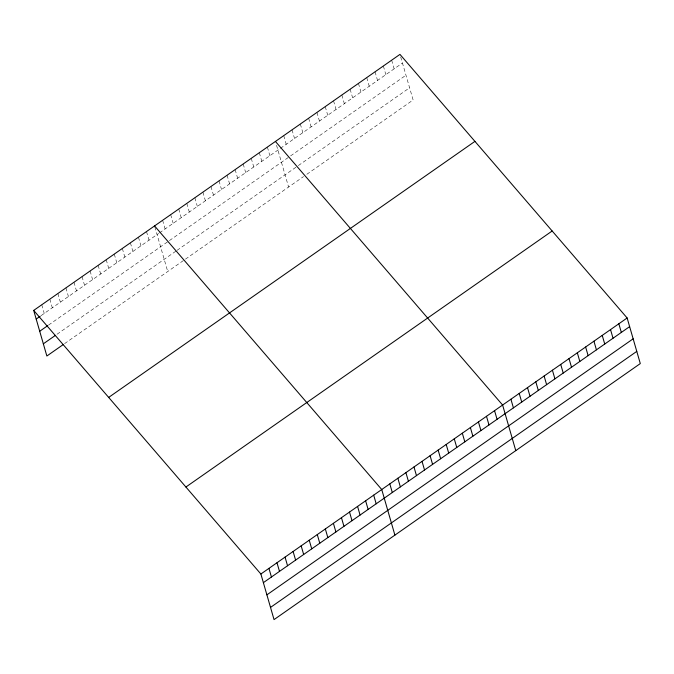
<?xml version="1.0" encoding="UTF-8"?>
<svg xmlns="http://www.w3.org/2000/svg" width="674" height="674" viewBox="0 0 674 674"><rect width="100%" height="100%" fill="white"/><g stroke="black" fill="none" stroke-linecap="round" stroke-linejoin="round"><path stroke-width="0.51" stroke-dasharray="3.37 2.53" d="M41.03 315.676L158.668 233.44M159.477 232.884L279.584 148.92M280.418 148.339L402.454 63.036M48.579 325.053L168.635 241.132M169.444 240.567L289.744 156.478M290.578 155.896L405.967 75.227M57.037 334.245L176.293 250.88M177.094 250.315L297.52 166.141M298.355 165.56L409.598 87.797M64.586 343.622L183.842 260.257M185.451 259.136L303.536 176.588M306.855 174.271L413.12 99.988L400.23 55.352M391.653 60.197L394.147 68.832M383.354 66.001L385.848 74.637M375.047 71.806L377.541 80.442M366.749 77.603L369.242 86.247M358.45 83.407L360.944 92.052M350.143 89.212L352.637 97.856M341.844 95.017L344.338 103.653M333.546 100.822L336.04 109.458M325.239 106.618L327.733 115.262M316.94 112.423L319.434 121.067M308.633 118.228L311.127 126.872M300.334 124.033L302.828 132.668M292.036 129.838L294.53 138.473M283.729 135.634L286.223 144.278M276.534 145.281L288.59 187.035M267.376 147.075L269.87 155.711M259.313 152.703L261.807 161.347M251.259 158.339L253.753 166.975M243.196 163.967L245.69 172.611M235.142 169.604L237.636 178.248M227.087 175.24L229.581 183.876M219.025 180.868L221.519 189.512M210.97 186.504L213.464 195.14M202.908 192.132L205.402 200.776M194.853 197.768L197.347 206.404M186.799 203.396L189.293 212.04M178.736 209.033L181.23 217.668M170.682 214.661L173.176 223.305M162.619 220.297L165.113 228.941M154.843 226.885L167.725 271.529M146.511 231.561L149.005 240.205M138.448 237.197L140.942 245.833M130.394 242.825L132.888 251.469M122.331 248.462L124.825 257.097M114.277 254.09L116.77 262.734M106.222 259.726L108.716 268.362M98.16 265.354L100.653 273.998M90.105 270.99L92.599 279.626M82.043 276.618L84.536 285.262M73.988 282.254L76.482 290.898M65.934 287.891L68.428 296.526M57.871 293.519L60.365 302.163M49.817 299.155L52.311 307.791M41.754 304.783L44.248 313.427"/><path stroke-width="1.01" d="M33.7 310.419L399.96 54.392L627.14 317.985L640.3 363.581L274.04 619.608L260.88 574.012L33.7 310.419L46.86 356.015L62.977 344.751M36.194 319.055L40.221 316.241M39.715 331.254L47.77 325.618M43.338 343.816L55.428 335.366M108.674 397.407L474.926 141.38M185.914 487.024L552.166 230.997M260.88 574.012L627.14 317.985M263.374 582.648L629.634 326.629M266.896 594.847L633.156 338.82M270.527 607.409L636.778 351.39M275.43 141.439L502.61 405.032L515.77 450.628M154.565 225.933L381.745 489.526L394.905 535.122M618.842 323.79L621.335 332.434M610.534 329.594L613.028 338.23M602.236 335.399L604.73 344.035M593.929 341.196L596.423 349.84M585.63 347L588.124 355.645M577.332 352.805L579.825 361.449M569.024 358.61L571.518 367.246M560.726 364.415L563.22 373.051M552.419 370.211L554.913 378.855M544.12 376.016L546.614 384.66M535.822 381.821L538.315 390.465M527.515 387.626L530.008 396.261M519.216 393.431L521.71 402.066M510.917 399.235L513.411 407.871M494.556 410.668L497.05 419.304M486.493 416.296L488.987 424.94M478.439 421.932L480.933 430.568M470.385 427.569L472.878 436.204M462.322 433.197L464.816 441.841M454.268 438.833L456.761 447.469M446.205 444.461L448.699 453.105M438.151 450.097L440.644 458.733M430.096 455.725L432.59 464.369M422.034 461.361L424.527 469.997M413.979 466.989L416.473 475.633M405.917 472.626L408.41 481.261M397.862 478.254L400.356 486.898M389.808 483.89L392.302 492.534M373.691 495.154L376.185 503.798M365.628 500.79L368.122 509.426M357.574 506.418L360.068 515.062M349.52 512.055L352.013 520.69M341.457 517.683L343.951 526.327M333.403 523.319L335.896 531.955M325.34 528.947L327.834 537.591M317.286 534.583L319.779 543.227M309.231 540.219L311.725 548.855M301.168 545.847L303.662 554.491M293.114 551.484L295.608 560.119M285.051 557.112L287.545 565.756M276.997 562.748L279.491 571.384M268.943 568.376L271.437 577.02"/></g></svg>
